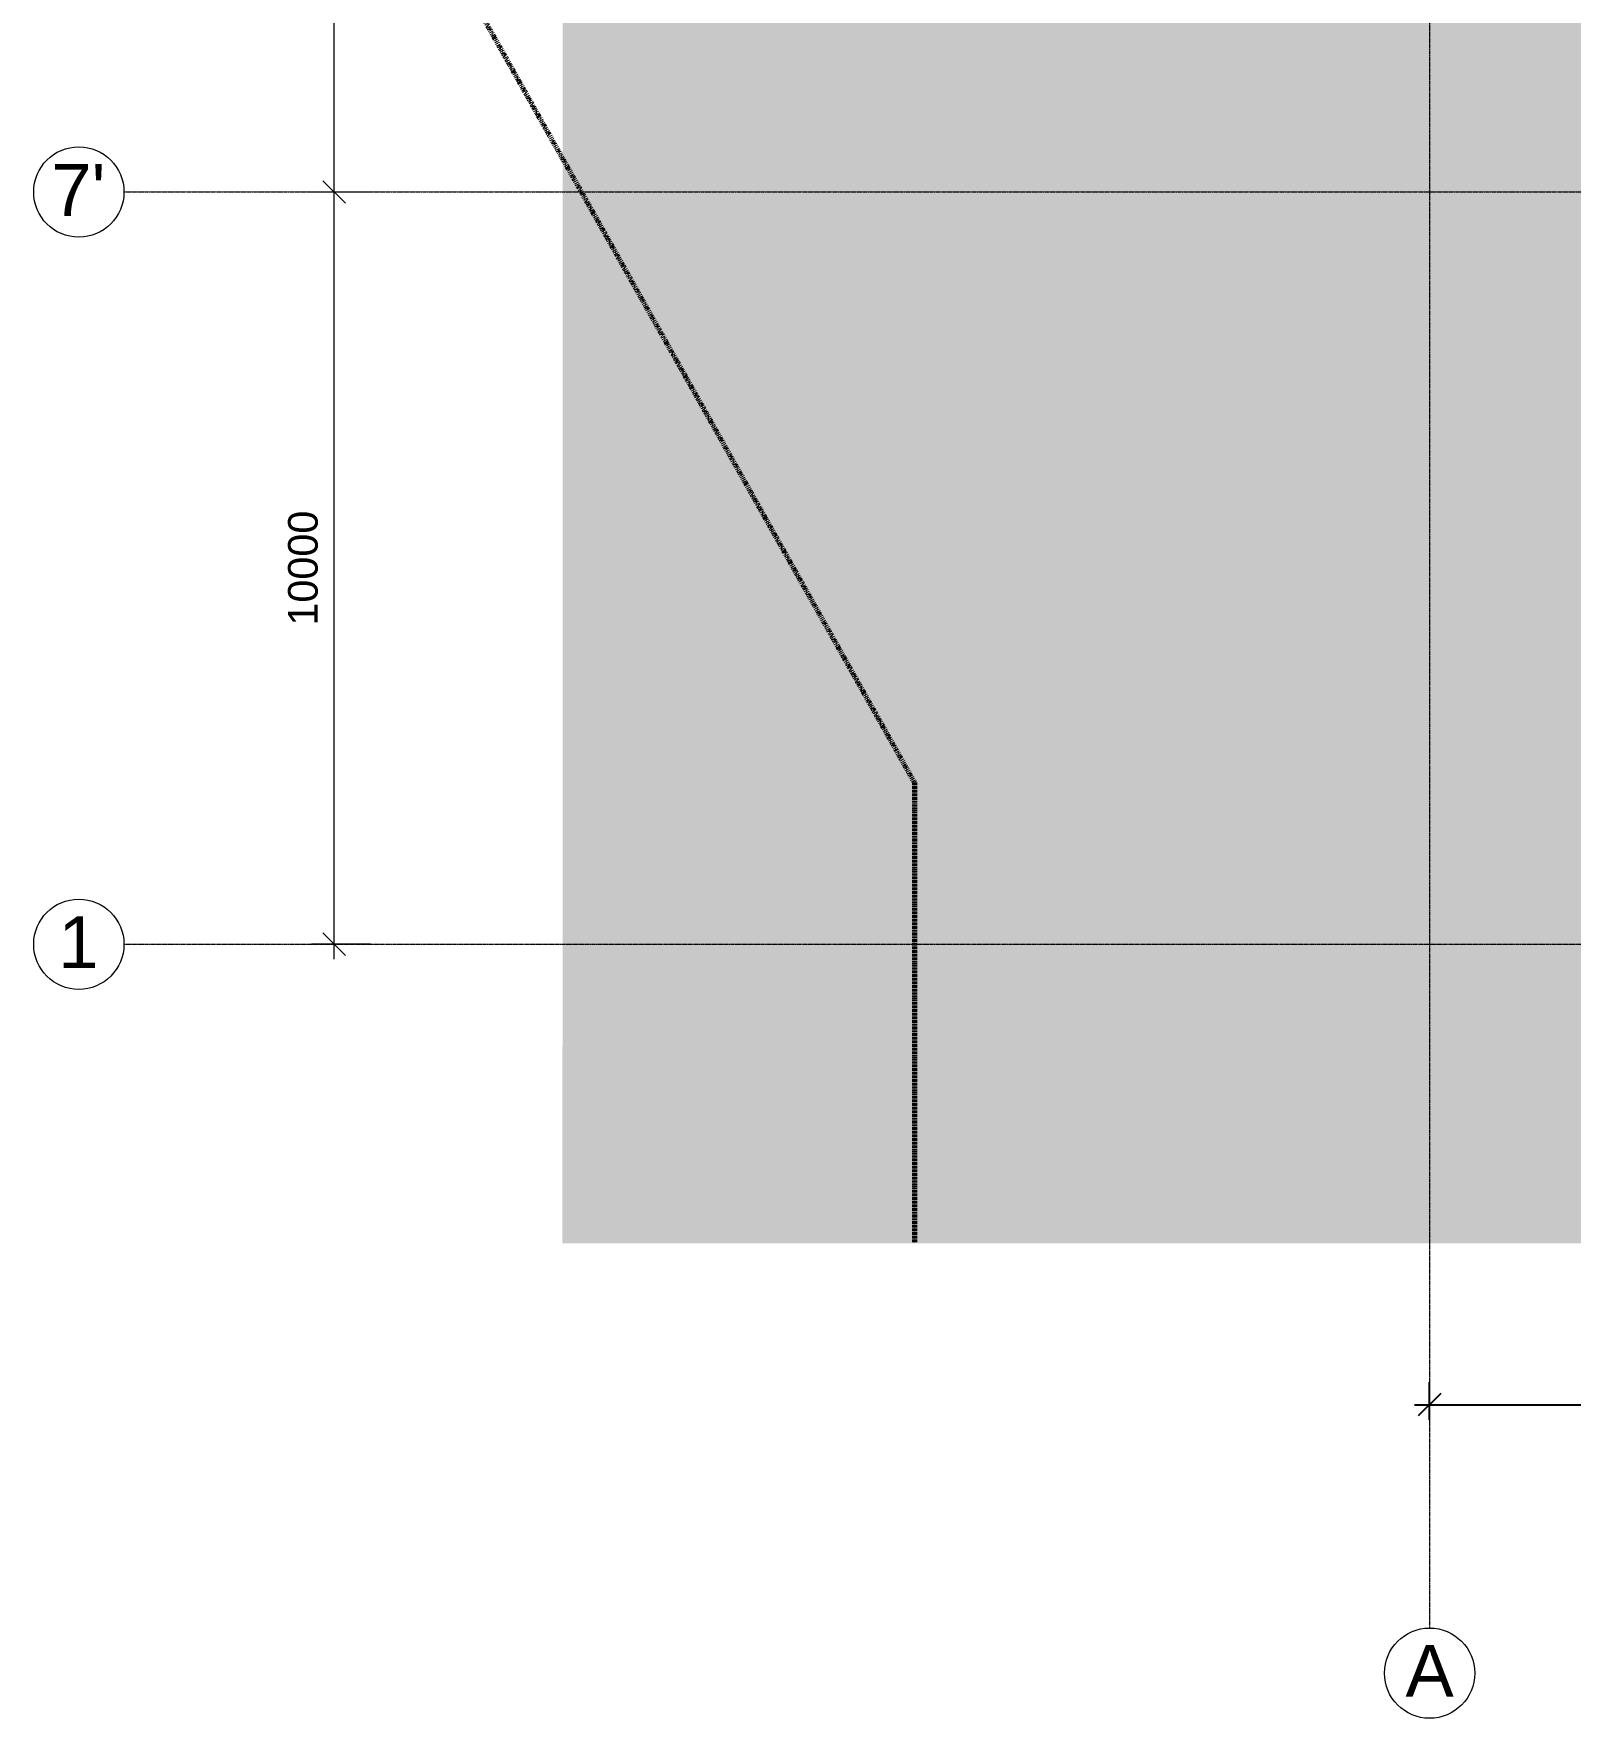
# Model space of a CAD drawing. Header units: millimetres. Extents: x -309924 to 219496, y -330797 to 211873.
# Drawn here: x -11708 to 8722, y 122717 to 145110 of the extents above; entities that cross this region are included whole.
import ezdxf

# ---------------------------------------------------------------- set-up
doc = ezdxf.new("R2010")
doc.units = ezdxf.units.MM
doc.linetypes.add('Double dash', pattern=[24.5, 10, -3, 2, -3, 2, -4.5])
doc.linetypes.add('Grid Line', pattern=[21, 12, -3, 3, -3])
for name, color, linetype, lineweight in [('0-1', 7, 'Continuous', 5), ('A-ANNO-DIMS', 7, 'Continuous', 9), ('C-PROP-LINE', 7, 'Double dash', 70), ('S-GRID-1', 7, 'Grid Line', 5), ('S-GRID-IDEN', 7, 'Continuous', 5)]:
    doc.layers.add(name, color=color, linetype=linetype, lineweight=lineweight)
doc.layers.add('A-DETL-GENF-5', color=7, linetype='Continuous', lineweight=9, true_color=0x525252)
doc.styles.add('Arial_1', font='arial.ttf', dxfattribs={"height": 393.413174})
doc.styles.add('Arial_11', font='arial.ttf', dxfattribs={"height": 354.071856})
doc.styles.add('Arial_4', font='arial.ttf', dxfattribs={"height": 688.473054})
doc.dimstyles.new('Diagonal_-_2_0mm_Arial', dxfattribs={"dimscale": 304.8, "dimtxt": 500, "dimasz": 0.984252, "dimexe": 0.984252, "dimexo": 0.984252, "dimgap": 0.656168, "dimtad": 1, "dimdec": 0, "dimrnd": 5, "dimzin": 0, "dimdsep": 46, "dimtxsty": 'Arial_11', "dimblk1": 'OBLIQUE', "dimblk2": 'OBLIQUE', "dimsah": 1, "dimcen": 0.09, "dimdle": 0.656168, "dimadec": 0, "dimazin": 0, "dimtfac": 1, "dimtdec": 4, "dimtix": 1, "dimtmove": 0, "dimatfit": 3, "dimfxl": 1, "dimtvp": 1, "dimtolj": 1, "dimtzin": 0, "dimarcsym": 2})

# ---------------------------------------------------------------- blocks, each defined once
blk = doc.blocks.new('Grid - 3mm-2917264-B2_F PLAN _2 OF 2_')
at = {"layer": 'S-GRID-IDEN'}
blk.add_circle((0, 0), 3, dxfattribs=at)
blk = doc.blocks.new('Family - ___-2785461-B2_F PLAN _2 OF 2_')
at = {"layer": 'C-PROP-LINE'}
for p, q in [((-9024, 151156), (-244, 135589)), ((-244, 135589), (0, 135156)), ((0, 135156), (0, 129032))]:
    blk.add_line(p, q, dxfattribs=at)
blk = doc.blocks.new('Family - ___-36030423-B2_F PLAN _2 OF 2_')
at = {"layer": 'C-PROP-LINE'}
for p, q in [((-9024, 151156), (-244, 135589)), ((-244, 135589), (0, 135156)), ((0, 135156), (0, 129032))]:
    blk.add_line(p, q, dxfattribs=at)
blk = doc.blocks.new('Dims-B2-FPLAN_2OF2__dwg__Oblique-5772969-B2_F PLAN _2 OF 2_')
at = {"layer": 'A-ANNO-DIMS'}
blk.add_line((-0.5, -0.5), (0.5, 0.5), dxfattribs=at)
blk = doc.blocks.new('_Oblique')
at = {"color": 0, "linetype": 'ByBlock', "lineweight": -2}
blk.add_line((-0.5, -0.5), (0.5, 0.5), dxfattribs=at)
blk = doc.blocks.new('*D244')
at = {"layer": 'A-ANNO-DIMS', "color": 0, "lineweight": -2, "transparency": 16777216}
for p, q in [((6851, 126686), (6851, 127186)), ((16851, 126685), (16851, 127186)), ((6651, 126886), (17051, 126886))]:
    blk.add_line(p, q, dxfattribs=at)
at = {"layer": 'Defpoints', "color": 0, "transparency": 16777216}
for p in [(16851, 126886), (6851, 126386), (16851, 126385)]:
    blk.add_point(p, dxfattribs=at)
at = {"layer": 'A-ANNO-DIMS', "color": 0, "lineweight": -2, "transparency": 16777216, "xscale": 299.9999999999999, "yscale": 299.9999999999999, "zscale": 299.9999999999999, "rotation": 180}
blk.add_blockref('_Oblique', (6851, 126886), dxfattribs=at)
at = {"layer": 'A-ANNO-DIMS', "color": 0, "lineweight": -2, "transparency": 16777216, "xscale": 299.9999999999999, "yscale": 299.9999999999999, "zscale": 299.9999999999999}
blk.add_blockref('_Oblique', (16851, 126886), dxfattribs=at)
at = {"layer": 'A-ANNO-DIMS', "color": 0, "transparency": 16777216, "insert": (11851, 127266), "char_height": 354.1, "attachment_point": 5, "style": 'Arial_11'}
blk.add_mtext('\\A1;10000', dxfattribs=at)

msp = doc.modelspace()

# ---------------------------------------------------------------- hatches: boundary and pattern name
at = {"layer": 'A-DETL-GENF-5'}
h = msp.add_hatch(dxfattribs=at)
h.set_pattern_fill('FP_5', color=256, style=0, pattern_type=2)
h.set_pattern_definition([(45, (0, 0), (1e-13, 1796.051), [1270, -1270]), (45, (-336.8, 336.8), (1e-13, 1796.051), [1270, -1270]), (45, (-673.5, 673.5), (1e-13, 1796.051), [1270, -1270]), (135, (-673.5, 898), (-1796.051, 1e-13), [1270, -1270]), (135, (-336.8, 1234.8), (-1796.051, 1e-13), [1270, -1270]), (135, (0, 1571.5), (-1796.051, 1e-13), [1270, -1270])])
h.paths.add_polyline_path([(9600.4, 129032.5), (9601.2, 161178.1), (78643.5, 202430.8), (123587.6, 202430.6), (123586.1, 139689.7), (115551, 129032.5), (116650, 129032.5), (123219.4, 137750.4), (124355.1, 137750.4), (124462.4, 151156.8), (124469, 204683.5), (-4678.3, 204683.5), (-4667.2, 161414.7), (-1657.7, 160831.2), (3415.6, 163862.5), (5580.2, 160240), (506.8, 157208.6), (-1654.1, 160825.1), (-4667.8, 161403.5), (-4678.3, 129032.5), (7685, 129032.5)])

# ---------------------------------------------------------------- linework, layer by layer
at = {"layer": 'A-ANNO-DIMS'}
for p, q in [((-7713.3, 132806.2), (-7713.3, 202630.8)), ((-7232.3, 133006.2), (-8013.3, 133006.2))]:
    msp.add_line(p, q, dxfattribs=at)
at = {"layer": 'A-ANNO-DIMS', "flags": 128}
msp.add_lwpolyline([(-8013.3, 143006.2), (-7232.3, 143006.2)], dxfattribs=at)
at = {"layer": 'S-GRID-1'}
for p, q in [((6851.5, 210596.3), (6851, 123917.3)), ((-10508.2, 143006.2), (128177.3, 143005.5)), ((-10508.3, 133006.2), (128177.3, 133005.5))]:
    msp.add_line(p, q, dxfattribs=at)

# ---------------------------------------------------------------- block references
at = {"xscale": 300, "yscale": 300, "zscale": 300}
for p, rotation in [((-7713.3, 143006.2), 90), ((-7713.3, 143006.2), 270), ((-7713.3, 133006.2), 270)]:
    msp.add_blockref('Dims-B2-FPLAN_2OF2__dwg__Oblique-5772969-B2_F PLAN _2 OF 2_', p, dxfattribs=dict(at, rotation=rotation))
at = {"layer": '0-1', "rotation": 359.9997000009001}
for name in ['Family - ___-2785461-B2_F PLAN _2 OF 2_', 'Family - ___-36030423-B2_F PLAN _2 OF 2_']:
    msp.add_blockref(name, (0, 0), dxfattribs=at)
at = {"layer": 'S-GRID-IDEN', "xscale": 199.9999999999998, "yscale": 199.9999999999998, "zscale": 199.9999999999998}
for p, rotation in [((-11108.2, 143006.2), 269.9996999999992), ((-11108.3, 133006.2), 269.9996999999992), ((6851, 123317.3), 179.9996999996851)]:
    msp.add_blockref('Grid - 3mm-2917264-B2_F PLAN _2 OF 2_', p, dxfattribs=dict(at, rotation=rotation))

# ---------------------------------------------------------------- texts
at = {"layer": 'A-ANNO-DIMS', "insert": (-8326, 138006.2), "char_height": 393.41, "width": 1824, "attachment_point": 2, "rotation": 90, "line_spacing_factor": 0.938532, "style": 'Arial_1'}
msp.add_mtext('10000', dxfattribs=at)
at = {"layer": 'S-GRID-IDEN', "attachment_point": 2, "line_spacing_factor": 0.938532, "style": 'Arial_4'}
for s, insert, char_height, width in [("7'", (-11113.4, 143377.3), 688.47, 856.758), ('1', (-11113.4, 133377.3), 688.5, 638.369), ('A', (6851.3, 123693.2), 688.5, 764.362)]:
    msp.add_mtext(s, dxfattribs=dict(at, insert=insert, char_height=char_height, width=width))

# ---------------------------------------------------------------- dimensions: what is measured, and where the dimension line sits
at = {"layer": 'A-ANNO-DIMS'}
dim = msp.add_linear_dim(base=(16851, 126885.5), p1=(6851, 126385.5), p2=(16851, 126385.5), dimstyle='Diagonal_-_2_0mm_Arial', override={"dimpost": '<>', "dimtmove": 1, "dimarcsym": 2}, dxfattribs=at)
dim.commit()
dim.dimension.update_dxf_attribs({"geometry": '*D244', "text_midpoint": (11851, 127266.3)})

doc.saveas('drawing.dxf')
